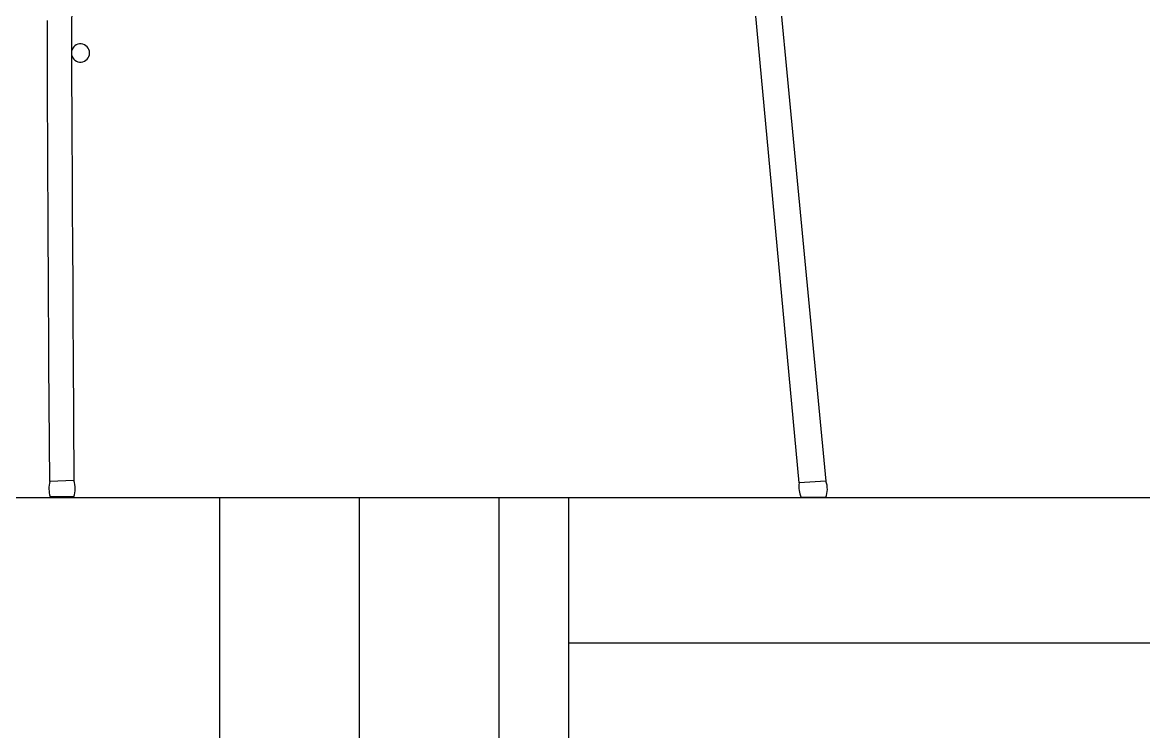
# Model space of a CAD drawing. Header units: millimetres. Extents: x -17017 to 2697, y 1903 to 18260.
# Drawn here: x -16975.7528 to -16975.5922, y 18247.8818 to 18247.9833 of the extents above; entities that cross this region are included whole.
import ezdxf

# ---------------------------------------------------------------- set-up
doc = ezdxf.new("R2010")
doc.units = ezdxf.units.MM
doc.layers.add('55', color=7, linetype='Continuous')
doc.layers.add('OP-MOB-MOVIL', color=8, linetype='Continuous')

# ---------------------------------------------------------------- blocks, each defined once
blk = doc.blocks.new('mesas y sillas de cafeteria')
for p, q in [((50.72742, -14.91989), (50.71012, -14.92042)), ((50.72729, -14.93145), (50.71038, -14.93145)), ((51.26584, -14.93191), (51.24823, -14.93191))]:
    blk.add_line(p, q)
for points in [[(51.20595, -14.29232), (51.26598, -14.92035), (51.24675, -14.92154), (51.18845, -14.29398)], [(50.71012, -14.92042), (50.70957, -14.8363), (50.70951, -14.82654), (50.70945, -14.817), (50.7094, -14.80768), (50.70934, -14.79857), (50.70929, -14.78964), (50.70924, -14.78089), (50.70919, -14.77231), (50.70915, -14.76388), (50.7091, -14.7556), (50.70906, -14.74748), (50.70902, -14.73952), (50.70898, -14.73175), (50.70894, -14.72417), (50.70891, -14.71679), (50.70887, -14.70964), (50.70884, -14.70273), (50.70881, -14.69606), (50.70878, -14.68963), (50.70875, -14.68344), (50.70872, -14.67748), (50.7087, -14.67175), (50.70868, -14.66623), (50.70865, -14.66093), (50.70863, -14.65584), (50.70861, -14.65094), (50.7086, -14.64624), (50.70858, -14.64173), (50.70856, -14.63741), (50.70855, -14.63326), (50.70854, -14.62929), (50.70853, -14.62548), (50.70851, -14.62183), (50.70851, -14.61833), (50.7085, -14.61499), (50.70849, -14.61178), (50.70848, -14.60871), (50.70848, -14.60578), (50.70847, -14.60296), (50.70847, -14.60027), (50.70847, -14.59769), (50.70847, -14.59522), (50.70846, -14.59284), (50.70846, -14.59057)], [(50.72593, -14.58245), (50.72583, -14.59353), (50.72578, -14.60587), (50.72578, -14.61983), (50.72583, -14.63578), (50.7259, -14.65407), (50.726, -14.67505), (50.72613, -14.69888), (50.72627, -14.72484), (50.72643, -14.75201), (50.72659, -14.77946), (50.72674, -14.80628), (50.72689, -14.83153), (50.72742, -14.91989)]]:
    blk.add_lwpolyline(points)
for centre, radius, start, end in [((50.73216, -14.61374), 0.0065, 189.69534, 170.5757), ((50.73317, -14.92539), 0.02358, 167.84341, 194.89346), ((50.71232, -14.92549), 0.01611, 338.29148, 20.34594), ((51.26395, -14.92439), 0.01743, 170.61109, 205.57764), ((51.25087, -14.92595), 0.01611, 338.29148, 20.34594)]:
    blk.add_arc(centre, radius, start, end)

msp = doc.modelspace()

# ---------------------------------------------------------------- linework, layer by layer
at = {"layer": '55', "linetype": 'ByBlock'}
for p, q in [((-16978.52455, 18247.91532), (-16975.02455, 18247.91532)), ((-16975.67455, 18247.19225), (-16975.67455, 18247.91532)), ((-16975.67455, 18247.89452), (-16975.02455, 18247.89452))]:
    msp.add_line(p, q, dxfattribs=at)
for points in [[(-16978.56455, 18247.91532), (-16978.56455, 18247.27532), (-16975.68455, 18247.27532), (-16975.68455, 18247.91532)], [(-16978.54455, 18247.91532), (-16978.54455, 18247.29532), (-16975.70455, 18247.29532), (-16975.70455, 18247.91532)], [(-16975.72455, 18247.31532), (-16975.72455, 18247.91532)]]:
    msp.add_lwpolyline(points, dxfattribs=at)

# ---------------------------------------------------------------- block references
at = {"layer": 'OP-MOB-MOVIL', "xscale": 0.2, "yscale": 0.2, "zscale": 0.2}
msp.add_blockref('mesas y sillas de cafeteria', (-16985.89093, 18250.9017), dxfattribs=at)

doc.saveas('drawing.dxf')
